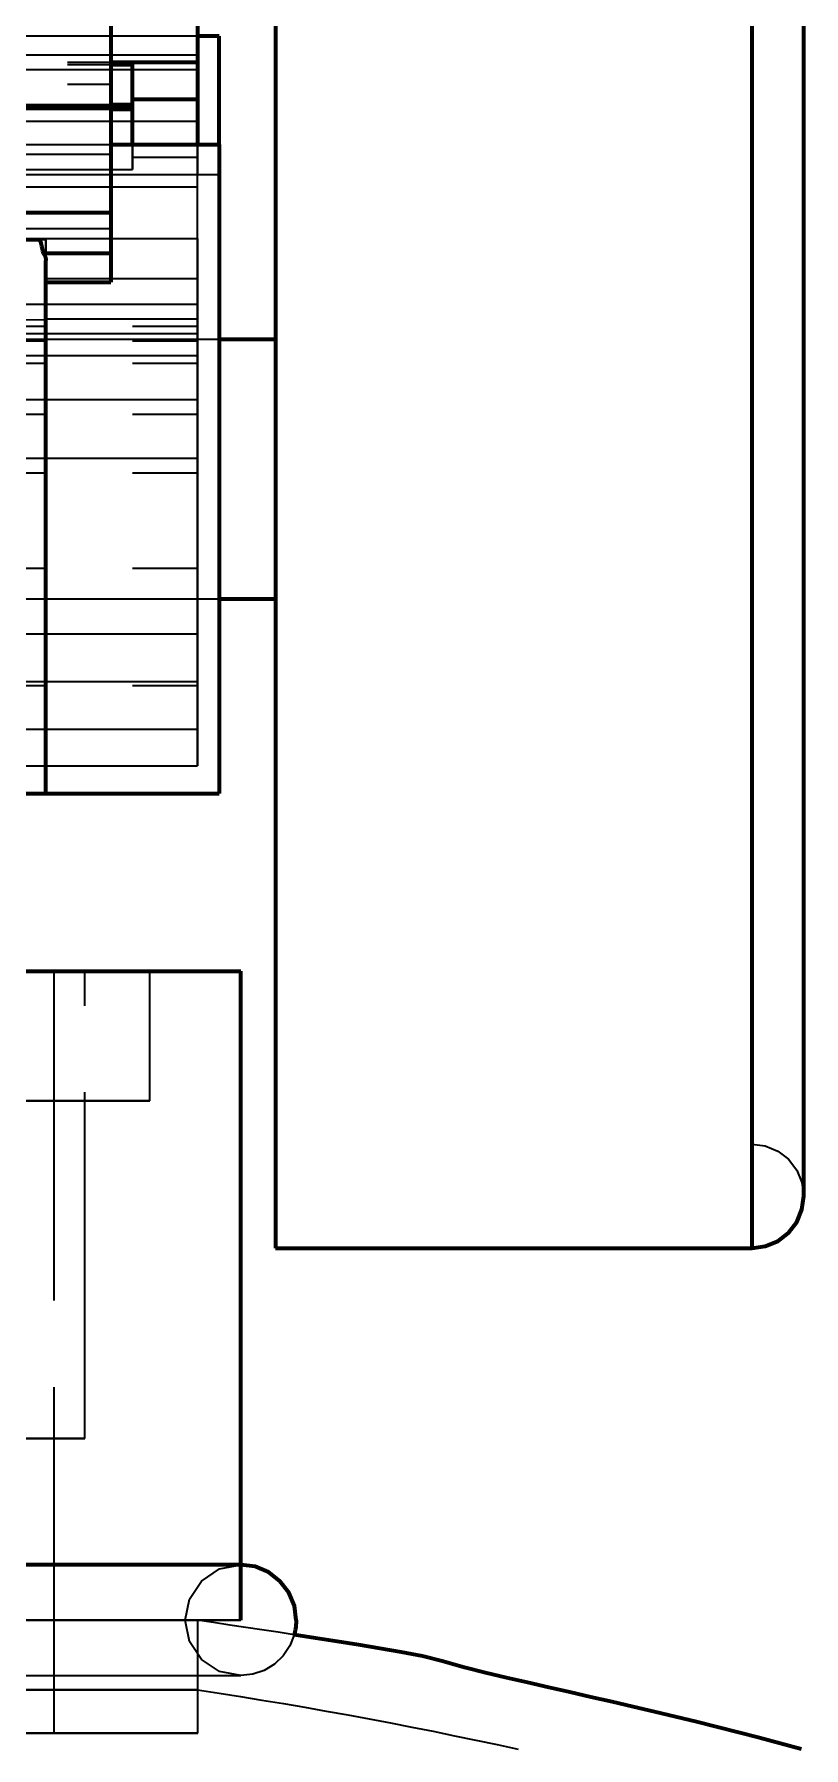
# Model space of a CAD drawing. Header units: millimetres. Extents: x 0 to 2382, y 0 to 420.
# Drawn here: x 323.77 to 332.65, y 339.25 to 359.04 of the extents above; entities that cross this region are included whole.
import ezdxf

# ---------------------------------------------------------------- set-up
doc = ezdxf.new("R2010")
doc.units = ezdxf.units.MM
doc.linetypes.add('IRAM-E-TRAZOS', pattern=[5, 4, -1])
doc.layers.add('01-VISIBLE', color=7, linetype='CONTINUOUS', lineweight=70)
doc.layers.add('02-OCULTA', color=4, linetype='IRAM-E-TRAZOS', lineweight=35)

msp = doc.modelspace()

# ---------------------------------------------------------------- linework, layer by layer
at = {"layer": '01-VISIBLE'}
for p, q in [((325.653, 363.291), (325.653, 358.721)), ((324.653, 362.741), (324.653, 356.986)), ((325.903, 359.021), (325.653, 359.021)), ((324.653, 358.721), (325.653, 358.721)), ((325.653, 358.721), (325.653, 358.296)), ((324.653, 358.693), (324.903, 358.693)), ((324.903, 358.296), (324.903, 358.693)), ((324.903, 358.229), (324.653, 358.229)), ((324.903, 358.212), (324.653, 358.212)), ((324.903, 358.197), (324.653, 358.197)), ((324.903, 358.184), (324.653, 358.184)), ((324.903, 358.175), (324.653, 358.175)), ((324.903, 357.771), (324.903, 358.296)), ((324.903, 358.296), (325.653, 358.296)), ((325.653, 358.296), (325.653, 357.771)), ((324.653, 357.771), (325.903, 357.771)), ((319.937, 356.986), (324.653, 356.986)), ((324.653, 356.986), (324.653, 356.516)), ((323.87, 356.516), (324.653, 356.516)), ((323.903, 350.271), (323.903, 356.432)), ((324.653, 356.516), (324.653, 356.181)), ((323.903, 356.181), (324.653, 356.181)), ((325.903, 355.521), (326.553, 355.521)), ((325.903, 352.521), (326.553, 352.521)), ((323.903, 350.271), (325.903, 350.271)), ((326.153, 340.721), (326.153, 348.221)), ((326.553, 345.021), (332.053, 345.021))]:
    msp.add_line(p, q, dxfattribs=at)
for points in [[(326.553, 359.271), (326.553, 359.021), (326.553, 358.771), (326.553, 358.521), (326.553, 358.271), (326.553, 358.021), (326.553, 357.771), (326.553, 357.521), (326.553, 357.271), (326.553, 357.021), (326.553, 356.771), (326.553, 356.521), (326.553, 356.271), (326.553, 356.021), (326.553, 355.771), (326.553, 355.521), (326.553, 355.271), (326.553, 355.021), (326.553, 354.771), (326.553, 354.521), (326.553, 354.271), (326.553, 354.021), (326.553, 353.771), (326.553, 353.521), (326.553, 353.271), (326.553, 353.021), (326.553, 352.771), (326.553, 352.521), (326.553, 352.271), (326.553, 352.021), (326.553, 351.771), (326.553, 351.521), (326.553, 351.271), (326.553, 351.021), (326.553, 350.771), (326.553, 350.521), (326.553, 350.271), (326.553, 350.021), (326.553, 349.771), (326.553, 349.521), (326.553, 349.271), (326.553, 349.021), (326.553, 348.771), (326.553, 348.521), (326.553, 348.271), (326.553, 348.021), (326.553, 347.771), (326.553, 347.521), (326.553, 347.271), (326.553, 347.021), (326.553, 346.771), (326.553, 346.521), (326.553, 346.271), (326.553, 346.021), (326.553, 345.771), (326.553, 345.521), (326.553, 345.271), (326.553, 345.021)], [(332.053, 359.271), (332.053, 359.021), (332.053, 358.771), (332.053, 358.521), (332.053, 358.271), (332.053, 358.021), (332.053, 357.771), (332.053, 357.521), (332.053, 357.271), (332.053, 357.021), (332.053, 356.771), (332.053, 356.521), (332.053, 356.271), (332.053, 356.021), (332.053, 355.771), (332.053, 355.521), (332.053, 355.271), (332.053, 355.021), (332.053, 354.771), (332.053, 354.521), (332.053, 354.271), (332.053, 354.021), (332.053, 353.771), (332.053, 353.521), (332.053, 353.271), (332.053, 353.021), (332.053, 352.771), (332.053, 352.521), (332.053, 352.271), (332.053, 352.021), (332.053, 351.771), (332.053, 351.521), (332.053, 351.271), (332.053, 351.021), (332.053, 350.771), (332.053, 350.521), (332.053, 350.271), (332.053, 350.021), (332.053, 349.771), (332.053, 349.521), (332.053, 349.271), (332.053, 349.021), (332.053, 348.771), (332.053, 348.521), (332.053, 348.271), (332.053, 348.021), (332.053, 347.771), (332.053, 347.521), (332.053, 347.271), (332.053, 347.021), (332.053, 346.771), (332.053, 346.521), (332.053, 346.271), (332.053, 346.021), (332.053, 345.771), (332.053, 345.521), (332.053, 345.271), (332.053, 345.021)], [(332.653, 345.621), (332.653, 345.872), (332.653, 346.123), (332.653, 346.374), (332.653, 346.624), (332.653, 346.875), (332.653, 347.126), (332.653, 347.377), (332.653, 347.627), (332.653, 347.878), (332.653, 348.129), (332.653, 348.38), (332.653, 348.63), (332.653, 348.881), (332.653, 349.132), (332.653, 349.383), (332.653, 349.633), (332.653, 349.884), (332.653, 350.135), (332.653, 350.386), (332.653, 350.636), (332.653, 350.887), (332.653, 351.138), (332.653, 351.389), (332.653, 351.639), (332.653, 351.89), (332.653, 352.141), (332.653, 352.392), (332.653, 352.642), (332.653, 352.893), (332.653, 353.144), (332.653, 353.395), (332.653, 353.645), (332.653, 353.896), (332.653, 354.147), (332.653, 354.398), (332.653, 354.648), (332.653, 354.899), (332.653, 355.15), (332.653, 355.401), (332.653, 355.651), (332.653, 355.902), (332.653, 356.153), (332.653, 356.404), (332.653, 356.654), (332.653, 356.905), (332.653, 357.156), (332.653, 357.407), (332.653, 357.657), (332.653, 357.908), (332.653, 358.159), (332.653, 358.41), (332.653, 358.66), (332.653, 358.911), (332.653, 359.162)], [(332.653, 345.621), (332.653, 345.872), (332.653, 346.123), (332.653, 346.374), (332.653, 346.624), (332.653, 346.875), (332.653, 347.126), (332.653, 347.377), (332.653, 347.627), (332.653, 347.878), (332.653, 348.129), (332.653, 348.38), (332.653, 348.63), (332.653, 348.881), (332.653, 349.132), (332.653, 349.383), (332.653, 349.633), (332.653, 349.884), (332.653, 350.135), (332.653, 350.386), (332.653, 350.636), (332.653, 350.887), (332.653, 351.138), (332.653, 351.389), (332.653, 351.639), (332.653, 351.89), (332.653, 352.141), (332.653, 352.392), (332.653, 352.642), (332.653, 352.893), (332.653, 353.144), (332.653, 353.395), (332.653, 353.645), (332.653, 353.896), (332.653, 354.147), (332.653, 354.398), (332.653, 354.648), (332.653, 354.899), (332.653, 355.15), (332.653, 355.401), (332.653, 355.651), (332.653, 355.902), (332.653, 356.153), (332.653, 356.404), (332.653, 356.654), (332.653, 356.905), (332.653, 357.156), (332.653, 357.407), (332.653, 357.657), (332.653, 357.908), (332.653, 358.159), (332.653, 358.41), (332.653, 358.66), (332.653, 358.911), (332.653, 359.162)], [(325.903, 357.771), (325.903, 357.98), (325.903, 358.188), (325.903, 358.396), (325.903, 358.605), (325.903, 358.813), (325.903, 359.021)], [(325.903, 357.771), (325.903, 357.521), (325.903, 357.271), (325.903, 357.021), (325.903, 356.771), (325.903, 356.521), (325.903, 356.271), (325.903, 356.021), (325.903, 355.771), (325.903, 355.521), (325.903, 355.271), (325.903, 355.021), (325.903, 354.771), (325.903, 354.521), (325.903, 354.271), (325.903, 354.021), (325.903, 353.771), (325.903, 353.521), (325.903, 353.271), (325.903, 353.021), (325.903, 352.771), (325.903, 352.521), (325.903, 352.271), (325.903, 352.021), (325.903, 351.771), (325.903, 351.521), (325.903, 351.271), (325.903, 351.021), (325.903, 350.771), (325.903, 350.521), (325.903, 350.271)], [(321.903, 356.671), (322.179, 356.671), (322.455, 356.671), (322.731, 356.671), (323.007, 356.671), (323.283, 356.671), (323.559, 356.671), (323.835, 356.671)], [(323.835, 356.671), (323.842, 356.646), (323.848, 356.62), (323.854, 356.594), (323.859, 356.568), (323.865, 356.542), (323.87, 356.516)], [(323.87, 356.516), (323.879, 356.504), (323.887, 356.491), (323.894, 356.477), (323.899, 356.462), (323.902, 356.447), (323.903, 356.432)], [(321.903, 350.271), (322.153, 350.271), (322.403, 350.271), (322.653, 350.271), (322.903, 350.271), (323.153, 350.271), (323.403, 350.271), (323.653, 350.271), (323.903, 350.271)], [(321.253, 348.221), (321.511, 348.221), (321.769, 348.221), (322.027, 348.221), (322.285, 348.221), (322.543, 348.221), (322.801, 348.221), (323.059, 348.221), (323.316, 348.221), (323.574, 348.221), (323.832, 348.221), (324.09, 348.221), (324.348, 348.221), (324.606, 348.221), (324.864, 348.221), (325.122, 348.221), (325.38, 348.221), (325.638, 348.221), (325.895, 348.221), (326.153, 348.221)], [(332.053, 345.021), (332.209, 345.042), (332.353, 345.102), (332.478, 345.197), (332.573, 345.321), (332.633, 345.466), (332.653, 345.621)], [(326.153, 341.361), (325.895, 341.361), (325.638, 341.361), (325.38, 341.361), (325.122, 341.361), (324.864, 341.361), (324.606, 341.361), (324.348, 341.361), (324.09, 341.361), (323.832, 341.361), (323.574, 341.361), (323.316, 341.361), (323.059, 341.361), (322.801, 341.361), (322.543, 341.361), (322.285, 341.361), (322.027, 341.361), (321.769, 341.361), (321.511, 341.361), (321.253, 341.361)], [(326.793, 340.721), (326.772, 340.887), (326.708, 341.041), (326.606, 341.174), (326.473, 341.276), (326.319, 341.34), (326.153, 341.361)], [(326.793, 340.721), (326.793, 340.693), (326.791, 340.665), (326.788, 340.637), (326.783, 340.609), (326.778, 340.581), (326.771, 340.553)], [(332.626, 339.23), (332.385, 339.296), (332.143, 339.361), (331.901, 339.425), (331.658, 339.486), (331.415, 339.547), (331.172, 339.606), (330.929, 339.664), (330.685, 339.721), (330.441, 339.777), (330.197, 339.833), (329.953, 339.889), (329.709, 339.945), (329.465, 340.001), (329.221, 340.057), (328.978, 340.114), (328.735, 340.176), (328.494, 340.244), (328.252, 340.305), (328.006, 340.353), (327.76, 340.396), (327.513, 340.437), (327.265, 340.476), (327.018, 340.515), (326.771, 340.553)]]:
    msp.add_lwpolyline(points, dxfattribs=at)
at = {"layer": '02-OCULTA'}
for p, q in [((324.653, 358.466), (324.653, 366.001)), ((325.653, 358.806), (325.653, 360.246)), ((325.653, 359.021), (308.153, 359.021)), ((325.653, 359.021), (308.153, 359.021)), ((308.153, 358.806), (325.653, 358.806)), ((308.153, 358.806), (325.653, 358.806)), ((309.153, 358.721), (324.653, 358.721)), ((325.653, 358.636), (325.653, 358.806)), ((308.153, 358.636), (325.653, 358.636)), ((308.153, 358.636), (325.653, 358.636)), ((309.153, 358.693), (324.653, 358.693)), ((324.903, 358.693), (324.903, 358.229)), ((325.653, 358.041), (325.653, 358.636)), ((309.153, 358.466), (324.653, 358.466)), ((324.653, 357.658), (324.653, 358.466)), ((324.653, 358.229), (309.153, 358.229)), ((324.653, 358.212), (309.153, 358.212)), ((324.653, 358.197), (309.153, 358.197)), ((324.653, 358.184), (309.153, 358.184)), ((324.653, 358.175), (309.153, 358.175)), ((324.903, 358.229), (324.903, 358.212)), ((324.903, 358.212), (324.903, 358.197)), ((324.903, 358.197), (324.903, 358.184)), ((324.903, 358.184), (324.903, 358.175)), ((324.903, 358.175), (324.903, 357.482)), ((308.153, 358.041), (325.653, 358.041)), ((325.653, 357.281), (325.653, 358.041)), ((323.403, 357.771), (324.653, 357.771)), ((323.403, 357.771), (324.653, 357.771)), ((324.903, 357.626), (324.903, 357.771)), ((325.653, 357.771), (325.653, 357.626)), ((323.403, 357.658), (324.653, 357.658)), ((324.903, 357.626), (325.653, 357.626)), ((325.903, 357.421), (308.153, 357.421)), ((325.653, 357.421), (308.153, 357.421)), ((323.403, 357.482), (324.903, 357.482)), ((308.153, 357.281), (325.653, 357.281)), ((325.653, 355.926), (325.653, 357.281)), ((323.403, 356.801), (324.653, 356.801)), ((324.653, 356.181), (324.653, 356.801)), ((308.153, 356.686), (325.653, 356.686)), ((323.903, 356.671), (309.903, 356.671)), ((309.903, 356.671), (323.903, 356.671)), ((322.403, 356.671), (323.835, 356.671)), ((323.403, 356.686), (325.653, 356.686)), ((323.403, 356.671), (323.903, 356.671)), ((323.403, 356.671), (323.903, 356.671)), ((323.903, 356.432), (323.903, 356.671)), ((323.903, 350.271), (323.903, 356.671)), ((323.903, 356.671), (323.903, 356.181)), ((323.903, 356.432), (323.903, 356.671)), ((323.903, 355.745), (323.903, 356.671)), ((323.903, 356.221), (323.903, 356.671)), ((325.653, 356.686), (325.653, 356.221)), ((323.903, 356.181), (323.903, 356.432)), ((323.903, 355.756), (323.903, 356.221)), ((323.903, 356.221), (325.653, 356.221)), ((323.903, 356.181), (324.653, 356.181)), ((325.653, 356.221), (325.653, 355.756)), ((308.153, 355.926), (325.653, 355.926)), ((323.903, 355.756), (325.653, 355.756)), ((323.903, 355.745), (323.903, 355.756)), ((325.653, 355.331), (325.653, 355.926)), ((325.653, 355.756), (325.653, 355.671)), ((308.153, 355.586), (325.653, 355.586)), ((309.903, 355.671), (325.653, 355.671)), ((309.903, 355.586), (325.653, 355.586)), ((325.653, 355.671), (325.653, 355.586)), ((325.653, 355.586), (325.653, 355.501)), ((309.903, 355.501), (325.653, 355.501)), ((323.403, 355.521), (325.903, 355.521)), ((323.403, 355.521), (325.903, 355.521)), ((325.653, 355.501), (325.653, 355.246)), ((308.153, 355.331), (325.653, 355.331)), ((309.903, 355.246), (325.653, 355.246)), ((325.653, 354.826), (325.653, 355.331)), ((325.653, 355.246), (325.653, 354.656)), ((308.153, 354.826), (325.653, 354.826)), ((325.653, 354.146), (325.653, 354.826)), ((309.903, 354.656), (325.653, 354.656)), ((325.653, 354.656), (325.653, 353.976)), ((308.153, 354.146), (325.653, 354.146)), ((309.903, 353.976), (325.653, 353.976)), ((325.653, 352.116), (325.653, 354.146)), ((325.653, 353.976), (325.653, 352.876)), ((309.903, 352.876), (325.653, 352.876)), ((325.653, 352.876), (325.653, 351.521)), ((323.403, 352.521), (325.903, 352.521)), ((323.403, 352.521), (325.903, 352.521)), ((308.153, 352.116), (325.653, 352.116)), ((325.653, 351.566), (325.653, 352.116)), ((308.153, 351.566), (325.653, 351.566)), ((309.903, 351.521), (325.653, 351.521)), ((325.653, 351.016), (325.653, 351.566)), ((325.653, 351.521), (325.653, 350.591)), ((308.153, 351.016), (325.653, 351.016)), ((325.653, 350.591), (325.653, 351.016)), ((308.153, 350.591), (325.653, 350.591)), ((309.903, 350.591), (325.653, 350.591)), ((323.403, 350.271), (323.903, 350.271)), ((323.997, 339.415), (323.997, 348.221)), ((324.353, 342.821), (324.353, 348.221)), ((325.103, 346.721), (325.103, 348.221)), ((325.653, 340.721), (325.653, 339.915)), ((325.658, 339.415), (325.658, 340.721))]:
    msp.add_line(p, q, dxfattribs=at)
for points in [[(326.553, 345.021), (326.553, 345.271), (326.553, 345.521), (326.553, 345.771), (326.553, 346.021), (326.553, 346.271), (326.553, 346.521), (326.553, 346.771), (326.553, 347.021), (326.553, 347.271), (326.553, 347.521), (326.553, 347.771), (326.553, 348.021), (326.553, 348.271), (326.553, 348.521), (326.553, 348.771), (326.553, 349.021), (326.553, 349.271), (326.553, 349.521), (326.553, 349.771), (326.553, 350.021), (326.553, 350.271), (326.553, 350.521), (326.553, 350.771), (326.553, 351.021), (326.553, 351.271), (326.553, 351.521), (326.553, 351.771), (326.553, 352.021), (326.553, 352.271), (326.553, 352.521), (326.553, 352.771), (326.553, 353.021), (326.553, 353.271), (326.553, 353.521), (326.553, 353.771), (326.553, 354.021), (326.553, 354.271), (326.553, 354.521), (326.553, 354.771), (326.553, 355.021), (326.553, 355.271), (326.553, 355.521), (326.553, 355.771), (326.553, 356.021), (326.553, 356.271), (326.553, 356.521), (326.553, 356.771), (326.553, 357.021), (326.553, 357.271), (326.553, 357.521), (326.553, 357.771), (326.553, 358.021), (326.553, 358.271), (326.553, 358.521), (326.553, 358.771), (326.553, 359.021), (326.553, 359.271)], [(332.053, 345.021), (332.053, 345.271), (332.053, 345.521), (332.053, 345.771), (332.053, 346.021), (332.053, 346.271), (332.053, 346.521), (332.053, 346.771), (332.053, 347.021), (332.053, 347.271), (332.053, 347.521), (332.053, 347.771), (332.053, 348.021), (332.053, 348.271), (332.053, 348.521), (332.053, 348.771), (332.053, 349.021), (332.053, 349.271), (332.053, 349.521), (332.053, 349.771), (332.053, 350.021), (332.053, 350.271), (332.053, 350.521), (332.053, 350.771), (332.053, 351.021), (332.053, 351.271), (332.053, 351.521), (332.053, 351.771), (332.053, 352.021), (332.053, 352.271), (332.053, 352.521), (332.053, 352.771), (332.053, 353.021), (332.053, 353.271), (332.053, 353.521), (332.053, 353.771), (332.053, 354.021), (332.053, 354.271), (332.053, 354.521), (332.053, 354.771), (332.053, 355.021), (332.053, 355.271), (332.053, 355.521), (332.053, 355.771), (332.053, 356.021), (332.053, 356.271), (332.053, 356.521), (332.053, 356.771), (332.053, 357.021), (332.053, 357.271), (332.053, 357.521), (332.053, 357.771), (332.053, 358.021), (332.053, 358.271), (332.053, 358.521), (332.053, 358.771), (332.053, 359.021), (332.053, 359.271)], [(325.653, 359.021), (325.653, 358.755), (325.653, 358.488), (325.653, 358.221), (325.653, 357.955), (325.653, 357.688), (325.653, 357.421)], [(325.653, 357.421), (325.653, 357.688), (325.653, 357.955), (325.653, 358.221), (325.653, 358.488), (325.653, 358.755), (325.653, 359.021)], [(325.903, 359.021), (325.903, 358.755), (325.903, 358.488), (325.903, 358.221), (325.903, 357.955), (325.903, 357.688), (325.903, 357.421)], [(332.053, 359.054), (332.053, 358.802), (332.053, 358.55), (332.053, 358.299), (332.053, 358.047), (332.053, 357.796), (332.053, 357.544), (332.053, 357.292), (332.053, 357.041), (332.053, 356.789), (332.053, 356.538), (332.053, 356.286), (332.053, 356.034), (332.053, 355.783), (332.053, 355.531), (332.053, 355.28), (332.053, 355.028), (332.053, 354.776), (332.053, 354.525), (332.053, 354.273), (332.053, 354.021), (332.053, 353.77), (332.053, 353.518), (332.053, 353.267), (332.053, 353.015), (332.053, 352.763), (332.053, 352.512), (332.053, 352.26), (332.053, 352.009), (332.053, 351.757), (332.053, 351.505), (332.053, 351.254), (332.053, 351.002), (332.053, 350.75), (332.053, 350.499), (332.053, 350.247), (332.053, 349.996), (332.053, 349.744), (332.053, 349.492), (332.053, 349.241), (332.053, 348.989), (332.053, 348.738), (332.053, 348.486), (332.053, 348.234), (332.053, 347.983), (332.053, 347.731), (332.053, 347.48), (332.053, 347.228), (332.053, 346.976), (332.053, 346.725), (332.053, 346.473), (332.053, 346.221)], [(332.053, 346.221), (332.053, 346.473), (332.053, 346.725), (332.053, 346.976), (332.053, 347.228), (332.053, 347.48), (332.053, 347.731), (332.053, 347.983), (332.053, 348.234), (332.053, 348.486), (332.053, 348.738), (332.053, 348.989), (332.053, 349.241), (332.053, 349.492), (332.053, 349.744), (332.053, 349.996), (332.053, 350.247), (332.053, 350.499), (332.053, 350.75), (332.053, 351.002), (332.053, 351.254), (332.053, 351.505), (332.053, 351.757), (332.053, 352.009), (332.053, 352.26), (332.053, 352.512), (332.053, 352.763), (332.053, 353.015), (332.053, 353.267), (332.053, 353.518), (332.053, 353.77), (332.053, 354.021), (332.053, 354.273), (332.053, 354.525), (332.053, 354.776), (332.053, 355.028), (332.053, 355.28), (332.053, 355.531), (332.053, 355.783), (332.053, 356.034), (332.053, 356.286), (332.053, 356.538), (332.053, 356.789), (332.053, 357.041), (332.053, 357.292), (332.053, 357.544), (332.053, 357.796), (332.053, 358.047), (332.053, 358.299), (332.053, 358.55), (332.053, 358.802), (332.053, 359.054)], [(324.653, 357.658), (324.653, 357.677), (324.653, 357.696), (324.653, 357.715), (324.653, 357.734), (324.653, 357.753), (324.653, 357.771)], [(324.653, 357.771), (324.653, 357.61), (324.653, 357.448), (324.653, 357.286), (324.653, 357.124), (324.653, 356.963), (324.653, 356.801)], [(325.903, 350.271), (325.903, 350.521), (325.903, 350.771), (325.903, 351.021), (325.903, 351.271), (325.903, 351.521), (325.903, 351.771), (325.903, 352.021), (325.903, 352.271), (325.903, 352.521), (325.903, 352.771), (325.903, 353.021), (325.903, 353.271), (325.903, 353.521), (325.903, 353.771), (325.903, 354.021), (325.903, 354.271), (325.903, 354.521), (325.903, 354.771), (325.903, 355.021), (325.903, 355.271), (325.903, 355.521), (325.903, 355.771), (325.903, 356.021), (325.903, 356.271), (325.903, 356.521), (325.903, 356.771), (325.903, 357.021), (325.903, 357.271), (325.903, 357.521), (325.903, 357.771)], [(325.903, 357.421), (325.903, 357.48), (325.903, 357.538), (325.903, 357.596), (325.903, 357.655), (325.903, 357.713), (325.903, 357.771)], [(324.903, 357.482), (324.903, 357.506), (324.903, 357.53), (324.903, 357.554), (324.903, 357.578), (324.903, 357.602), (324.903, 357.626)], [(325.653, 356.686), (325.653, 356.843), (325.653, 357), (325.653, 357.156), (325.653, 357.313), (325.653, 357.469), (325.653, 357.626)], [(321.903, 356.671), (322.153, 356.671), (322.403, 356.671), (322.653, 356.671), (322.903, 356.671), (323.153, 356.671), (323.403, 356.671), (323.653, 356.671), (323.903, 356.671)], [(323.835, 356.671), (323.846, 356.671), (323.858, 356.671), (323.869, 356.671), (323.881, 356.671), (323.892, 356.671), (323.903, 356.671)], [(323.835, 356.671), (323.846, 356.671), (323.858, 356.671), (323.869, 356.671), (323.881, 356.671), (323.892, 356.671), (323.903, 356.671)], [(323.903, 356.671), (323.903, 356.415), (323.903, 356.159), (323.903, 355.903), (323.903, 355.647), (323.903, 355.391), (323.903, 355.135), (323.903, 354.879), (323.903, 354.623), (323.903, 354.367), (323.903, 354.111), (323.903, 353.855), (323.903, 353.599), (323.903, 353.343), (323.903, 353.087), (323.903, 352.831), (323.903, 352.575), (323.903, 352.319), (323.903, 352.063), (323.903, 351.807), (323.903, 351.551), (323.903, 351.295), (323.903, 351.039), (323.903, 350.783), (323.903, 350.527), (323.903, 350.271)], [(323.903, 350.271), (323.903, 350.527), (323.903, 350.783), (323.903, 351.039), (323.903, 351.295), (323.903, 351.551), (323.903, 351.807), (323.903, 352.063), (323.903, 352.319), (323.903, 352.575), (323.903, 352.831), (323.903, 353.087), (323.903, 353.343), (323.903, 353.599), (323.903, 353.855), (323.903, 354.111), (323.903, 354.367), (323.903, 354.623), (323.903, 354.879), (323.903, 355.135), (323.903, 355.391), (323.903, 355.647), (323.903, 355.903), (323.903, 356.159), (323.903, 356.415), (323.903, 356.671)], [(323.903, 355.745), (323.653, 355.739), (323.403, 355.737), (323.153, 355.736), (322.903, 355.735), (322.653, 355.734), (322.403, 355.734), (322.153, 355.733), (321.903, 355.733)], [(325.903, 352.521), (325.903, 352.771), (325.903, 353.021), (325.903, 353.271), (325.903, 353.521), (325.903, 353.771), (325.903, 354.021), (325.903, 354.271), (325.903, 354.521), (325.903, 354.771), (325.903, 355.021), (325.903, 355.271), (325.903, 355.521)], [(325.903, 355.521), (325.903, 355.271), (325.903, 355.021), (325.903, 354.771), (325.903, 354.521), (325.903, 354.271), (325.903, 354.021), (325.903, 353.771), (325.903, 353.521), (325.903, 353.271), (325.903, 353.021), (325.903, 352.771), (325.903, 352.521)], [(326.553, 352.521), (326.553, 352.771), (326.553, 353.021), (326.553, 353.271), (326.553, 353.521), (326.553, 353.771), (326.553, 354.021), (326.553, 354.271), (326.553, 354.521), (326.553, 354.771), (326.553, 355.021), (326.553, 355.271), (326.553, 355.521)], [(326.553, 355.521), (326.553, 355.271), (326.553, 355.021), (326.553, 354.771), (326.553, 354.521), (326.553, 354.271), (326.553, 354.021), (326.553, 353.771), (326.553, 353.521), (326.553, 353.271), (326.553, 353.021), (326.553, 352.771), (326.553, 352.521)], [(321.903, 350.271), (322.153, 350.271), (322.403, 350.271), (322.653, 350.271), (322.903, 350.271), (323.153, 350.271), (323.403, 350.271), (323.653, 350.271), (323.903, 350.271)], [(325.103, 348.221), (324.847, 348.221), (324.591, 348.221), (324.335, 348.221), (324.078, 348.221), (323.822, 348.221), (323.566, 348.221)], [(324.353, 348.221), (324.096, 348.221), (323.84, 348.221), (323.583, 348.221)], [(323.589, 348.221), (323.842, 348.221), (324.094, 348.221), (324.346, 348.221), (324.599, 348.221), (324.851, 348.221), (325.103, 348.221)], [(323.596, 348.221), (323.848, 348.221), (324.101, 348.221), (324.353, 348.221)], [(326.153, 348.221), (325.903, 348.221), (325.653, 348.221), (325.403, 348.221), (325.153, 348.221), (324.903, 348.221), (324.653, 348.221), (324.403, 348.221), (324.153, 348.221), (323.903, 348.221), (323.653, 348.221)], [(323.744, 348.221), (323.997, 348.221)], [(323.997, 348.221), (323.744, 348.221)], [(325.103, 346.721), (324.847, 346.721), (324.591, 346.721), (324.335, 346.721), (324.078, 346.721), (323.822, 346.721), (323.566, 346.721)], [(323.589, 346.721), (323.842, 346.721), (324.094, 346.721), (324.346, 346.721), (324.599, 346.721), (324.851, 346.721), (325.103, 346.721)], [(332.053, 346.221), (332.209, 346.201), (332.353, 346.141), (332.478, 346.046), (332.573, 345.921), (332.633, 345.777), (332.653, 345.621)], [(324.353, 342.821), (324.096, 342.821), (323.84, 342.821), (323.583, 342.821)], [(323.596, 342.821), (323.848, 342.821), (324.101, 342.821), (324.353, 342.821)], [(323.653, 341.361), (323.903, 341.361), (324.153, 341.361), (324.403, 341.361), (324.653, 341.361), (324.903, 341.361), (325.153, 341.361), (325.403, 341.361), (325.653, 341.361), (325.903, 341.361), (326.153, 341.361)], [(326.153, 340.081), (325.908, 340.13), (325.701, 340.269), (325.562, 340.477), (325.513, 340.721), (325.562, 340.966), (325.701, 341.174), (325.908, 341.313), (326.153, 341.361)], [(323.653, 340.721), (323.903, 340.721), (324.153, 340.721), (324.403, 340.721), (324.653, 340.721), (324.903, 340.721), (325.153, 340.721), (325.403, 340.721), (325.653, 340.721)], [(325.653, 340.721), (325.403, 340.721), (325.153, 340.721), (324.903, 340.721), (324.653, 340.721), (324.403, 340.721), (324.153, 340.721), (323.903, 340.721), (323.653, 340.721)], [(323.653, 340.721), (323.903, 340.721), (324.153, 340.721), (324.403, 340.721), (324.653, 340.721), (324.903, 340.721), (325.153, 340.721), (325.403, 340.721), (325.653, 340.721), (325.903, 340.721), (326.153, 340.721)], [(326.153, 340.721), (325.903, 340.721), (325.653, 340.721), (325.403, 340.721), (325.153, 340.721), (324.903, 340.721), (324.653, 340.721), (324.403, 340.721), (324.153, 340.721), (323.903, 340.721), (323.653, 340.721)], [(323.657, 340.721), (323.907, 340.721), (324.157, 340.721), (324.408, 340.721), (324.658, 340.721), (324.908, 340.721), (325.158, 340.721), (325.408, 340.721), (325.658, 340.721)], [(325.658, 340.721), (325.408, 340.721), (325.158, 340.721), (324.908, 340.721), (324.658, 340.721), (324.408, 340.721), (324.157, 340.721), (323.907, 340.721), (323.657, 340.721)], [(326.771, 340.553), (326.585, 340.582), (326.398, 340.61), (326.212, 340.638), (326.026, 340.665), (325.84, 340.693), (325.653, 340.721)], [(326.771, 340.553), (326.72, 340.424), (326.642, 340.309), (326.542, 340.213), (326.423, 340.141), (326.291, 340.097), (326.153, 340.081)], [(325.653, 339.915), (325.396, 339.915), (325.139, 339.915), (324.881, 339.915), (324.624, 339.915), (324.367, 339.915), (324.109, 339.915), (323.852, 339.915), (323.595, 339.915)], [(323.653, 340.081), (323.903, 340.081), (324.153, 340.081), (324.403, 340.081), (324.653, 340.081), (324.903, 340.081), (325.153, 340.081), (325.403, 340.081), (325.653, 340.081), (325.903, 340.081), (326.153, 340.081)], [(323.653, 340.081), (323.903, 340.081), (324.153, 340.081), (324.403, 340.081), (324.653, 340.081), (324.903, 340.081), (325.153, 340.081), (325.403, 340.081), (325.653, 340.081), (325.903, 340.081), (326.153, 340.081)], [(323.653, 339.915), (323.903, 339.915), (324.153, 339.915), (324.403, 339.915), (324.653, 339.915), (324.903, 339.915), (325.153, 339.915), (325.403, 339.915), (325.653, 339.915)], [(325.653, 339.915), (325.902, 339.878), (326.15, 339.839), (326.398, 339.799), (326.645, 339.757), (326.893, 339.715), (327.14, 339.672), (327.388, 339.627), (327.635, 339.581), (327.881, 339.535), (328.128, 339.487), (328.374, 339.438), (328.62, 339.387), (328.866, 339.336), (329.112, 339.284), (329.357, 339.23)], [(323.657, 339.415), (323.907, 339.415), (324.157, 339.415), (324.408, 339.415), (324.658, 339.415), (324.908, 339.415), (325.158, 339.415), (325.408, 339.415), (325.658, 339.415)], [(325.658, 339.415), (325.408, 339.415), (325.158, 339.415), (324.908, 339.415), (324.658, 339.415), (324.408, 339.415), (324.157, 339.415), (323.907, 339.415), (323.657, 339.415)], [(323.744, 339.415), (323.997, 339.415)], [(323.997, 339.415), (323.744, 339.415)]]:
    msp.add_lwpolyline(points, dxfattribs=at)

doc.saveas('drawing.dxf')
